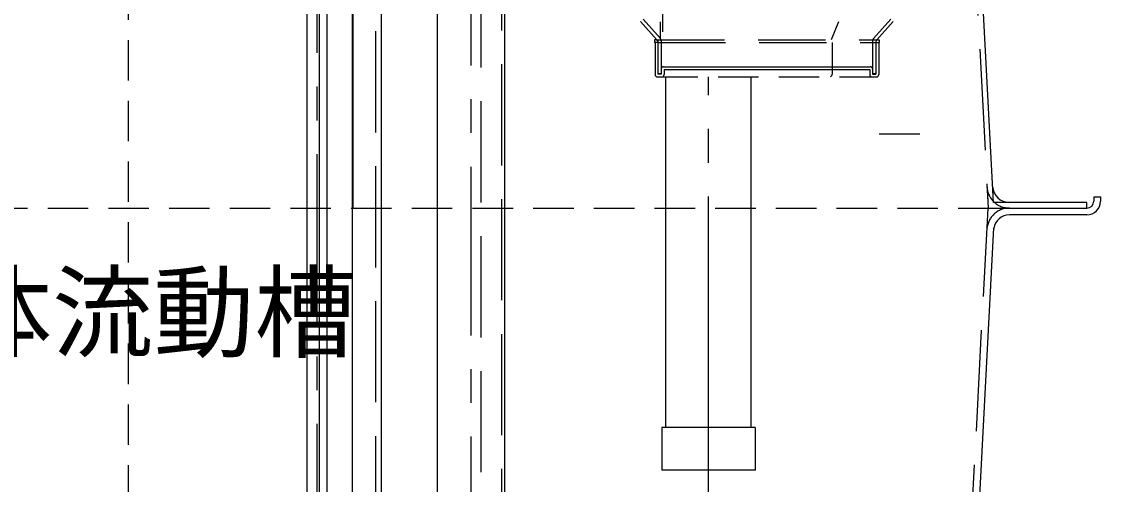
# Model space of a CAD drawing. Units: millimetres, scale not verified. Extents: x -8910 to 8910, y -6308 to 6308.
# Drawn here: x -4234 to -3274, y -3305 to -2893 of the extents above; entities that cross this region are included whole.
import ezdxf
from ezdxf.enums import TextEntityAlignment as Align

# ---------------------------------------------------------------- set-up
doc = ezdxf.new("R2010")
doc.units = ezdxf.units.MM
doc.header["$LTSCALE"] = 30
for name, pattern in [('CHAIN1', [8, 5, -1, 1, -1]), ('CHAIN2', [12, 9, -1, 1, -1]), ('DASHED1', [1.8, 1.2, -0.6]), ('DASHED2', [3, 2, -1]), ('DASHED3', [4, 3, -1]), ('DOUBLE_CHAIN2', [12.8, 9, -1, 0.6, -0.6, 0.6, -1])]:
    doc.linetypes.add(name, pattern=pattern)
for name, color, linetype, lineweight in [('0-0_製作', 5, 'Continuous', 25), ('0-1_空気管', 3, 'Continuous', 25), ('0-4_09', 3, 'Continuous', 25), ('0-5_躯体', 3, 'Continuous', 25), ('0-6_水管', 3, 'Continuous', 25), ('0-7_0A', 3, 'Continuous', 25), ('0-A_07', 3, 'Continuous', 25), ('0-B_機器', 2, 'Continuous', 25), ('0-D_文字', 7, 'Continuous', 25)]:
    doc.layers.add(name, color=color, linetype=linetype, lineweight=lineweight)
doc.styles.add('ＭＳ ゴシック', font='')
doc.styles.get('ＭＳ ゴシック').set_extended_font_data('MS Gothic')

msp = doc.modelspace()

# ---------------------------------------------------------------- linework, layer by layer
at = {"layer": '0-0_製作', "color": 3, "linetype": 'CHAIN2'}
msp.add_line((-3622.6, -3318.49), (-3622.6, -2942.15), dxfattribs=at)
at = {"layer": '0-1_空気管', "linetype": 'DASHED3'}
for p, q in [((-3918.85, -2181.6), (-3918.85, -3898.44)), ((-3913.85, -3058.85), (-3913.85, -3901.85)), ((-3354.87, -3058.85), (-3285.85, -3058.85)), ((-3390.53, -3377.17), (-3374.76, -3076.22))]:
    msp.add_line(p, q, dxfattribs=at)
at = {"layer": '0-1_空気管'}
for p, q in [((-3913.85, -2181.6), (-3913.85, -3900.85)), ((-3939.47, -3950.85), (-3939.47, -2497.51)), ((-3938.85, -3058.85), (-3938.85, -2497.27)), ((-3279.85, -3048.85), (-3279.85, -3052.85)), ((-3279.85, -3048.85), (-3273.85, -3048.85)), ((-3273.85, -3048.85), (-3273.85, -3052.85)), ((-3354.87, -3058.85), (-3285.85, -3058.85)), ((-3285.85, -3064.85), (-3354.87, -3064.85)), ((-3384.54, -3377.48), (-3368.77, -3076.53))]:
    msp.add_line(p, q, dxfattribs=at)
at = {"layer": '0-1_空気管', "linetype": 'DOUBLE_CHAIN2'}
for p in [(-3374.76, -3041.49), (-3374.76, -3076.22)]:
    msp.add_line(p, (-3373.85, -3058.85), dxfattribs=at)
at = {"layer": '0-1_空気管', "linetype": 'DASHED1'}
msp.add_line((-5992.55, -3058.85), (-3355.11, -3058.85), dxfattribs=at)
at = {"layer": '0-1_空気管'}
msp.add_lwpolyline([(-3968.85, -3951.62), (-3968.85, -2170.41), (-3923.59, -2171.6)], dxfattribs=at)
at = {"layer": '0-1_空気管', "linetype": 'DASHED3'}
for centre, start, end in [((-3354.87, -3038.85), 183, 270), ((-3354.87, -3078.85), 90, 172.444)]:
    msp.add_arc(centre, 20, start, end, dxfattribs=at)
at = {"layer": '0-1_空気管'}
for centre, radius, start, end in [((-3354.87, -3038.85), 15, 183, 270), ((-3285.85, -3052.85), 6, 270, 0), ((-3285.85, -3052.85), 12, 270, 0), ((-3354.87, -3078.85), 14, 90, 172.444)]:
    msp.add_arc(centre, radius, start, end, dxfattribs=at)
at = {"layer": '0-4_09', "linetype": 'DASHED3'}
msp.add_line((-3393.82, -2677.81), (-3373.85, -3058.85), dxfattribs=at)
at = {"layer": '0-4_09'}
msp.add_line((-3373.85, -3058.85), (-3285.85, -3058.85), dxfattribs=at)
msp.add_lwpolyline([(-3285.85, -3058.85), (-3285.85, -3053.85), (-3369.1, -3053.85), (-3388.82, -2677.54)], dxfattribs=at)
at = {"layer": '0-5_躯体', "linetype": 'CHAIN1'}
for p, q in [((-3970.85, -3880.83), (-3970.85, -2182.35)), ((-3833.85, -3892.04), (-3833.85, -2250.18))]:
    msp.add_line(p, q, dxfattribs=at)
at = {"layer": '0-5_躯体', "linetype": 'DASHED3'}
msp.add_line((-3824.85, -3653.85), (-3824.85, -2450.85), dxfattribs=at)
at = {"layer": '0-5_躯体'}
for p, q in [((-3863.85, -3753.85), (-3863.85, -2471.85)), ((-3803.85, -3753.85), (-3803.85, -2471.85)), ((-3979.85, -3815.85), (-3979.85, -2531.85)), ((-3961.85, -3815.85), (-3961.85, -2531.85))]:
    msp.add_line(p, q, dxfattribs=at)
at = {"layer": '0-5_躯体', "linetype": 'DASHED3'}
msp.add_lwpolyline([(-3806.85, -2450.85), (-3806.85, -3653.85), (-3824.85, -3653.85)], dxfattribs=at)
at = {"layer": '0-6_水管'}
msp.add_line((-3663.53, -2762.14), (-3663.53, -2902.14), dxfattribs=at)
at = {"layer": '0-7_0A'}
for p, q in [((-3683.03, -2893.01), (-3668.5, -2909.15)), ((-3680.8, -2891), (-3665.37, -2908.15)), ((-3460.4, -2891), (-3475.83, -2908.15)), ((-3458.17, -2893.01), (-3472.7, -2909.15)), ((-3670.6, -2909.15), (-3670.6, -2911.65)), ((-3670.1, -2911.65), (-3670.1, -2940.15)), ((-3667.6, -2910.15), (-3667.6, -2939.65)), ((-3664.6, -2910.15), (-3664.6, -2939.65)), ((-3512.57, -2911.65), (-3512.57, -2939.65)), ((-3476.6, -2910.15), (-3476.6, -2939.65)), ((-3473.6, -2911.15), (-3473.6, -2939.65)), ((-3471.1, -2911.65), (-3471.1, -2940.15)), ((-3470.6, -2909.15), (-3470.6, -2911.65)), ((-3662.6, -2933.15), (-3478.6, -2933.15)), ((-3662.1, -2935.65), (-3479.1, -2935.65)), ((-3662.1, -2935.65), (-3662.1, -2940.15)), ((-3479.1, -2935.65), (-3479.1, -2940.15)), ((-3667.6, -2939.15), (-3664.6, -2939.15)), ((-3664.6, -2939.65), (-3667.6, -2939.65)), ((-3660.6, -3253.86), (-3660.6, -2941.84)), ((-3584.6, -3253.86), (-3584.6, -2942.15)), ((-3476.6, -2939.15), (-3473.6, -2939.15)), ((-3476.6, -2939.65), (-3473.6, -2939.65)), ((-3581.1, -3253.86), (-3664.1, -3253.86)), ((-3664.1, -3253.86), (-3664.1, -3291.85)), ((-3581.1, -3253.86), (-3581.1, -3291.85)), ((-3581.1, -3291.85), (-3664.1, -3291.85))]:
    msp.add_line(p, q, dxfattribs=at)
at = {"layer": '0-7_0A', "linetype": 'DASHED1'}
for p, q in [((-3665.6, -2893.08), (-3665.6, -2909.15)), ((-3506.81, -2893.08), (-3513.47, -2909.15)), ((-3668.5, -2909.15), (-3670.6, -2909.15)), ((-3667.6, -2911.65), (-3670.6, -2911.65)), ((-3473.6, -2911.65), (-3470.6, -2911.65)), ((-3472.7, -2909.15), (-3470.6, -2909.15)), ((-3668.1, -2942.15), (-3473.1, -2942.15))]:
    msp.add_line(p, q, dxfattribs=at)
at = {"layer": '0-7_0A', "linetype": 'DASHED2'}
for p, q in [((-3668.5, -2909.15), (-3472.7, -2909.15)), ((-3667.6, -2911.65), (-3473.6, -2911.65))]:
    msp.add_line(p, q, dxfattribs=at)
for centre, radius, end in [((-3667.6, -2910.15), 3, 41.987), ((-3669.6, -2911.15), 2, 90)]:
    msp.add_arc(centre, radius, 0, end, dxfattribs=at)
at = {"layer": '0-7_0A'}
for centre, radius, start, end in [((-3473.6, -2910.15), 3, 138.013, 180), ((-3471.6, -2911.15), 2, 90, 180), ((-3662.6, -2935.15), 2, 90, 180), ((-3478.6, -2935.15), 2, 0, 90), ((-3668.1, -2940.15), 2, 180, 270), ((-3664.1, -2940.15), 2, 270, 0), ((-3515.07, -2939.65), 2.5, 293.622, 0), ((-3477.1, -2940.15), 2, 180, 270), ((-3473.1, -2940.15), 2, 270, 0)]:
    msp.add_arc(centre, radius, start, end, dxfattribs=at)
at = {"layer": '0-A_07', "linetype": 'DASHED1'}
msp.add_line((-4138.85, -1721.4), (-4138.85, -3988.88), dxfattribs=at)
at = {"layer": '0-B_機器', "linetype": 'DASHED1'}
msp.add_line((-3434.62, -2993.17), (-3488.62, -2993.17), dxfattribs=at)

# ---------------------------------------------------------------- texts
at = {"layer": '0-D_文字', "color": 4, "style": 'ＭＳ ゴシック'}
msp.add_text('担体流動槽', height=65.98, dxfattribs=at).set_placement((-4386.63, -3204.42), align=Align.BOTTOM_LEFT)

doc.saveas('drawing.dxf')
